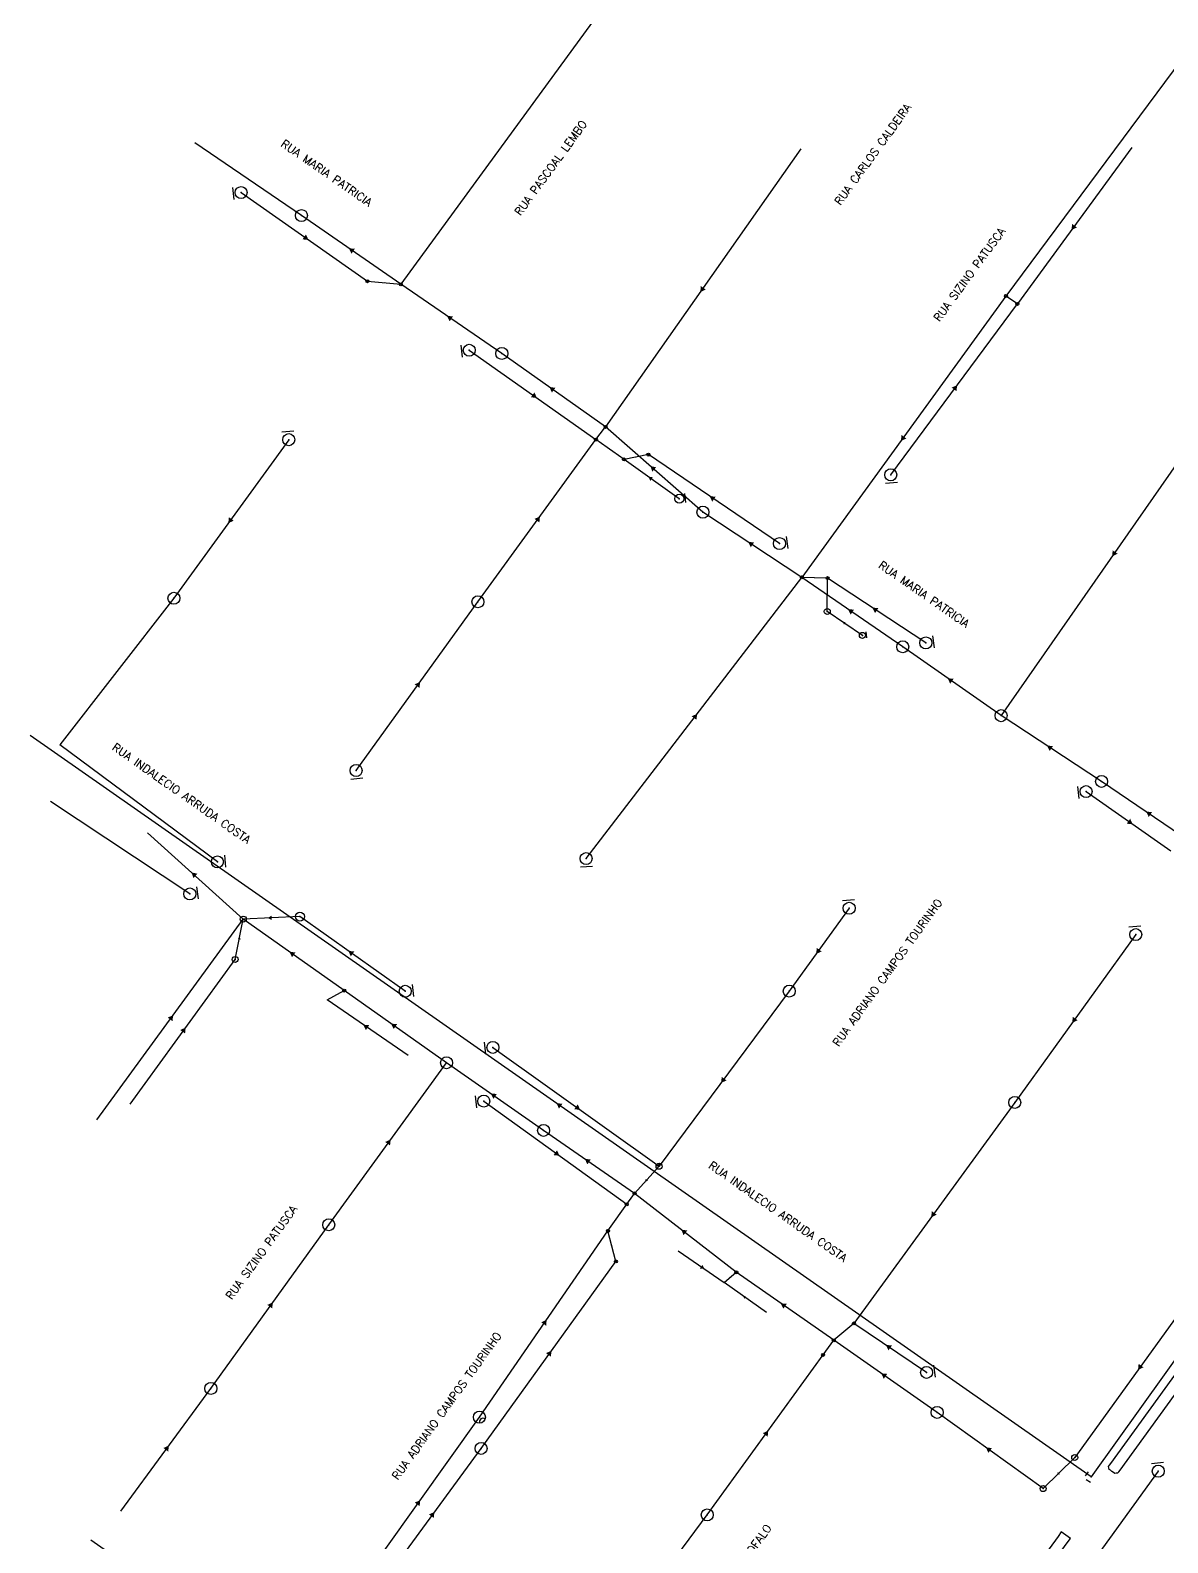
# Model space of a CAD drawing. Extents: x -289 to 361868, y -200 to 7352041.
# Drawn here: x 360697.8 to 360982, y 7351462.3 to 7351840.3 of the extents above; entities that cross this region are included whole.
import ezdxf
from ezdxf.enums import TextEntityAlignment as Align

# ---------------------------------------------------------------- set-up
doc = ezdxf.new("R2010")
doc.units = 0
for name, color, linetype in [('ALINHA-DEF', 7, 'Continuous'), ('ESGOTO', 7, 'Continuous'), ('TXT-LOGRAD', 3, 'Continuous')]:
    doc.layers.add(name, color=color, linetype=linetype)
doc.styles.add('SABESP', font='ROMANS.shx', dxfattribs={"height": 2})

# ---------------------------------------------------------------- blocks, each defined once
blk = doc.blocks.new('DGE001A')
at = {"color": 0}
blk.add_lwpolyline([(0, 0, 1.5, 0, 0), (1.3, 0, 0, 0, 0)], format="xyseb", dxfattribs=at)
blk = doc.blocks.new('DRE010B')
at = {"color": 0}
blk.add_arc((0.44, 1.45), 0.934, 182.2339, 323.8184, dxfattribs=at)
blk.add_point((0, 0), dxfattribs=at)
blk = doc.blocks.new('DRE010A')
at = {"color": 0}
blk.add_line((-2.49, -0.2), (-0.5, -2.45), dxfattribs=at)
blk.add_point((0, 0), dxfattribs=at)
blk = doc.blocks.new('DRE010C')
h = blk.add_hatch()
h.set_pattern_fill('ANSI31', color=0, scale=0.25, angle=41.5466, style=0)
h.set_pattern_definition([(86.5466, (0, 0), (-0.03119325, 0.0018824), [])])
edge = h.paths.add_edge_path()
edge.add_line((1, 1.1), (1, 1.2))
edge.add_line((1, 1.2), (0.9, 1.2))
edge.add_line((0.9, 1.2), (0.8, 1.3))
edge.add_line((0.8, 1.3), (0.7, 1.3))
edge.add_line((0.7, 1.3), (0.5, 1.4))
edge.add_line((0.5, 1.4), (0.4, 1.4))
edge.add_line((0.4, 1.4), (0.3, 1.5))
edge.add_ellipse((1.1, 1), major_axis=(0.66, 0.66), ratio=1, start_angle=105.7544, end_angle=247.3389)
edge.add_line((1.5, 0.1), (1.5, 0.3))
edge.add_line((1.5, 0.3), (1.5, 0.4))
edge.add_line((1.5, 0.4), (1.4, 0.5))
edge.add_line((1.4, 0.5), (1.4, 0.6))
edge.add_line((1.4, 0.6), (1.3, 0.7))
edge.add_line((1.3, 0.7), (1.3, 0.8))
edge.add_line((1.3, 0.8), (1.2, 0.9))
edge.add_line((1.2, 0.9), (1.1, 1))
edge.add_line((1.1, 1), (1, 1.1))
at = {"color": 0}
blk.add_arc((1.1, 1), 0.934, 150.7544, 292.3389, dxfattribs=at)
blk.add_point((0, 0), dxfattribs=at)
blk = doc.blocks.new('DGE002B')
at = {"color": 0}
for p, q in [((0.63, 1.25), (-0.62, 1.25)), ((1.25, 0.63), (1.25, -0.62))]:
    blk.add_line(p, q, dxfattribs=at)
blk.add_point((0, 0), dxfattribs=at)
blk = doc.blocks.new('DGE012A')
at = {"color": 0}
blk.add_circle((0, 0), 1.5, dxfattribs=at)
blk.add_point((0, 0), dxfattribs=at)

msp = doc.modelspace()

# ---------------------------------------------------------------- linework, layer by layer
at = {"layer": 'ALINHA-DEF'}
msp.add_lwpolyline([(361047.98, 7351588.11), (360970.02, 7351480.49), (360969.73, 7351480.08), (360969.51, 7351479.77), (360969.14, 7351479.72), (360968.77, 7351479.66), (360968.46, 7351479.89), (360968.07, 7351480.19), (360967.68, 7351480.47), (360967.35, 7351480.68), (360967.35, 7351480.68), (360967.3, 7351481.06), (360967.24, 7351481.43), (360967.47, 7351481.74), (360967.77, 7351482.14), (361045.73, 7351589.76)], dxfattribs=at)
msp.add_lwpolyline([(360813.87, 7351266.09), (360956.86, 7351462.29), (360957.69, 7351463.42), (360956.55, 7351464.24), (360955.42, 7351465.07), (360954.6, 7351463.93), (360811.61, 7351267.73), (360813.87, 7351266.09)], close=True, dxfattribs=at)
at = {"layer": 'ESGOTO', "color": 3}
for points in [[(360839.88, 7351844.62), (360790.4, 7351776.82)], [(360989.6, 7351838.57), (360941.59, 7351773.9)], [(360765.59, 7351794), (360738.95, 7351812.21)], [(360890.38, 7351810.7), (360841.56, 7351741.2)], [(360973.01, 7351811.02), (360944.43, 7351771.93)], [(360750.5, 7351799.75), (360782.07, 7351777.6)], [(360790.4, 7351776.82), (360765.59, 7351794)], [(360782.07, 7351777.6), (360790.4, 7351776.82)], [(360815.65, 7351759.55), (360790.4, 7351776.82)], [(360941.59, 7351773.9), (360890.62, 7351703.56)], [(360912.8, 7351729.21), (360944.43, 7351771.93)], [(360944.43, 7351771.93), (360941.59, 7351773.9)], [(360807.52, 7351760.33), (360839.14, 7351738.04)], [(360841.56, 7351741.2), (360815.65, 7351759.55)], [(360997.34, 7351750.8), (360940.37, 7351669.03)], [(360839.14, 7351738.04), (360841.56, 7351741.2)], [(360865.89, 7351719.88), (360841.56, 7351741.2)], [(360762.41, 7351738), (360733.73, 7351698.37)], [(360809.69, 7351697.49), (360839.14, 7351738.04)], [(360846.18, 7351733.05), (360839.14, 7351738.04)], [(360852.28, 7351734.26), (360846.18, 7351733.05)], [(360885.01, 7351712.04), (360852.28, 7351734.26)], [(360859.97, 7351723.25), (360846.18, 7351733.05)], [(360890.62, 7351703.56), (360865.89, 7351719.88)], [(361130.35, 7351712.85), (360962.88, 7351478.85)], [(360836.7, 7351633.31), (360890.62, 7351703.56)], [(360897.03, 7351703.39), (360890.62, 7351703.56)], [(360915.8, 7351686.24), (360890.62, 7351703.56)], [(360896.94, 7351695.06), (360897.03, 7351703.39)], [(360921.57, 7351687.22), (360897.03, 7351703.39)], [(360733.73, 7351698.37), (360705.22, 7351661.71)], [(360779.25, 7351655.33), (360809.69, 7351697.49)], [(360905.73, 7351689.09), (360896.94, 7351695.06)], [(360940.37, 7351669.03), (360915.8, 7351686.24)], [(360965.48, 7351652.6), (360940.37, 7351669.03)], [(360962.88, 7351478.85), (360697.84, 7351664.04)], [(360744.58, 7351632.49), (360705.22, 7351661.71)], [(360989.89, 7351636.04), (360965.48, 7351652.6)], [(360737.71, 7351624.48), (360702.88, 7351647.55)], [(360961.59, 7351650.05), (360982.79, 7351635.25)], [(360751.07, 7351618.19), (360727.13, 7351639.77)], [(360902.42, 7351620.9), (360887.46, 7351600.2)], [(360714.47, 7351568.07), (360751.07, 7351618.19)], [(360749.03, 7351608.11), (360751.07, 7351618.19)], [(360765.2, 7351618.83), (360751.07, 7351618.19)], [(360776.27, 7351600.33), (360751.07, 7351618.19)], [(360791.52, 7351600.15), (360765.2, 7351618.83)], [(360974, 7351614.31), (360943.77, 7351572.37)], [(360722.78, 7351571.97), (360749.03, 7351608.11)], [(360771.98, 7351598.05), (360776.27, 7351600.33)], [(360792.24, 7351584.07), (360771.98, 7351598.05)], [(360801.84, 7351582.3), (360776.27, 7351600.33)], [(360887.46, 7351600.2), (360854.93, 7351556.43)], [(360813.41, 7351586.14), (360854.93, 7351556.43)], [(360772.4, 7351541.81), (360801.84, 7351582.3)], [(360826.09, 7351565.39), (360801.84, 7351582.3)], [(360811.14, 7351572.71), (360846.86, 7351546.92)], [(360943.77, 7351572.37), (360903.59, 7351517.14)], [(360848.81, 7351549.65), (360826.09, 7351565.39)], [(360854.93, 7351556.43), (360848.81, 7351549.65)], [(360846.86, 7351546.92), (360848.81, 7351549.65)], [(360874.22, 7351529.93), (360848.81, 7351549.65)], [(360842.17, 7351540.27), (360846.86, 7351546.92)], [(360742.96, 7351500.9), (360772.4, 7351541.81)], [(360810.05, 7351493.73), (360842.17, 7351540.27)], [(360844.15, 7351532.64), (360842.17, 7351540.27)], [(360859.73, 7351535.3), (360871.18, 7351527.36)], [(360810.45, 7351485.93), (360844.15, 7351532.64)], [(360871.18, 7351527.36), (360874.22, 7351529.93)], [(360898.57, 7351512.94), (360874.22, 7351529.93)], [(360991.92, 7351529.58), (360958.77, 7351483.64)], [(360881.73, 7351519.86), (360871.18, 7351527.36)], [(360903.59, 7351517.14), (360898.57, 7351512.94)], [(360921.77, 7351504.93), (360903.59, 7351517.14)], [(360895.92, 7351509.28), (360898.57, 7351512.94)], [(360924.41, 7351494.92), (360898.57, 7351512.94)], [(360866.98, 7351469.31), (360895.92, 7351509.28)], [(360720.44, 7351470.25), (360742.96, 7351500.9)], [(360778.97, 7351450.14), (360810.05, 7351493.73)], [(360950.87, 7351475.88), (360924.41, 7351494.92)], [(360785.63, 7351452.03), (360810.45, 7351485.93)], [(360958.77, 7351483.64), (360950.87, 7351475.88)], [(360979.64, 7351480.24), (360948.13, 7351436.63)], [(360831.62, 7351421.62), (360866.98, 7351469.31)], [(360737.66, 7351445.77), (360712.99, 7351463.03)]]:
    msp.add_lwpolyline(points, dxfattribs=at)

# ---------------------------------------------------------------- block references
at = {"layer": 'ESGOTO', "color": 2}
for name, p, rotation in [('DGE012A', (360750.5, 7351799.75), 324.945919126), ('DRE010A', (360750.5, 7351799.75), 324.945917097), ('DGE012A', (360765.59, 7351794), 145.31085093), ('DGE001A', (360958.72, 7351791.47), 233.82494287), ('DGE001A', (360766.28, 7351788.67), 324.947223734), ('DGE001A', (360778.51, 7351785.08), 145.26324448), ('DGE001A', (360865.97, 7351775.95), 234.91844251), ('DGE001A', (360803.03, 7351768.19), 145.6294246), ('DRE010A', (360807.52, 7351760.33), 324.818715197), ('DGE012A', (360807.52, 7351760.33), 324.818717109), ('DGE012A', (360815.65, 7351759.55), 145.62942462), ('DGE001A', (360928.62, 7351750.57), 53.48076783699999), ('DGE001A', (360823.35, 7351749.2), 324.891233232), ('DGE001A', (360828.6, 7351750.37), 144.69308762), ('DRE010A', (360762.41, 7351738), 234.10697206), ('DGE012A', (360762.41, 7351738), 234.10697507), ('DGE001A', (360916.1, 7351738.73), 234.06966856), ('DGE001A', (360853.73, 7351730.54), 138.76610899), ('DGE012A', (360912.8, 7351729.21), 53.48366725500001), ('DRE010A', (360912.8, 7351729.21), 53.483667117), ('DGE001A', (360868.63, 7351723.13), 145.53725801), ('DGE001A', (360748.07, 7351718.19), 234.10873726), ('DGE001A', (360824.42, 7351717.76), 54.010462666), ('DGE012A', (360865.89, 7351719.88), 138.77243376), ('DGE001A', (360878.25, 7351711.72), 146.58408013), ('DGE012A', (360885.01, 7351712.04), 145.8279099), ('DRE010A', (360885.01, 7351712.04), 145.82790165), ('DGE001A', (360968.86, 7351709.91), 235.13659875), ('DGE012A', (360733.73, 7351698.37), 234.10697508), ('DGE012A', (360809.69, 7351697.49), 54.17029934800001), ('DGE001A', (360903.21, 7351694.9), 145.47194776), ('DGE001A', (360909.3, 7351695.3), 146.61626399), ('DGE012A', (360915.8, 7351686.24), 144.99077456), ('DGE012A', (360921.57, 7351687.22), 146.6181628), ('DRE010A', (360921.57, 7351687.22), 146.61815453), ('DGE001A', (360794.47, 7351676.41), 54.17611524300001), ('DGE001A', (360928.09, 7351677.63), 144.99224991), ('DGE001A', (360863.66, 7351668.44), 52.49216967099999), ('DGE012A', (360940.37, 7351669.03), 146.80244128), ('DGE001A', (360952.92, 7351660.82), 146.81242702), ('DGE012A', (360779.25, 7351655.33), 54.17029934200001), ('DRE010A', (360779.25, 7351655.33), 54.17029875300002), ('DGE012A', (360965.48, 7351652.6), 145.84662459), ('DRE010A', (360961.59, 7351650.05), 325.080609476), ('DGE012A', (360961.59, 7351650.05), 325.080607054), ('DGE001A', (360972.19, 7351642.65), 325.076051338), ('DGE001A', (360977.68, 7351644.32), 145.83797757), ('DGE012A', (360836.7, 7351633.31), 52.49216968), ('DGE012A', (360744.58, 7351632.49), 143.41062399), ('DRE010A', (360744.58, 7351632.49), 143.41062801), ('DRE010A', (360836.7, 7351633.31), 52.49216794100001), ('DGE001A', (360739.1, 7351628.98), 137.9609663), ('DGE012A', (360737.71, 7351624.48), 146.4811082), ('DRE010A', (360737.71, 7351624.48), 146.48111031), ('DRE010A', (360902.42, 7351620.9), 234.14416983), ('DGE012A', (360902.42, 7351620.9), 234.14417226), ('DGE012A', (360974, 7351614.31), 234.21625807), ('DRE010A', (360974, 7351614.31), 234.2162658), ('DGE001A', (360763.67, 7351609.26), 144.68897585), ('DGE001A', (360778.36, 7351609.49), 144.63514029), ('DGE001A', (360894.94, 7351610.55), 234.14152216), ('DGE012A', (360791.52, 7351600.15), 144.63568672), ('DRE010A', (360791.52, 7351600.15), 144.6356809), ('DGE012A', (360887.46, 7351600.2), 234.14417227), ('DGE001A', (360732.77, 7351593.13), 53.857264942), ('DGE001A', (360958.89, 7351593.34), 234.21923605), ('DGE001A', (360735.91, 7351590.04), 54.015947306), ('DGE001A', (360782.11, 7351591.06), 145.39110564), ('DGE001A', (360789.05, 7351591.32), 144.80799874), ('DRE010A', (360813.41, 7351586.14), 324.414063831), ('DGE012A', (360813.41, 7351586.14), 324.414062541), ('DGE012A', (360801.84, 7351582.3), 53.97936824800001), ('DGE001A', (360871.19, 7351578.31), 233.38099426), ('DGE001A', (360813.97, 7351573.87), 145.17863209), ('DRE010A', (360811.14, 7351572.71), 324.17055591), ('DGE012A', (360811.14, 7351572.71), 324.170556062), ('DGE001A', (360830.36, 7351571.44), 145.0561395), ('DGE001A', (360834.17, 7351571.29), 324.41406255), ('DGE012A', (360943.77, 7351572.37), 234.21625809), ('DGE012A', (360826.09, 7351565.39), 145.11119083), ('DGE001A', (360787.12, 7351562.06), 53.98803916700001), ('DGE001A', (360829, 7351559.82), 324.170535581), ('DGE001A', (360837.44, 7351557.52), 145.33175132), ('DGE001A', (360923.68, 7351544.75), 233.95739392), ('DGE012A', (360772.4, 7351541.81), 54.260147075), ('DGE001A', (360861.51, 7351539.79), 142.18957739), ('DGE001A', (360757.68, 7351521.35), 54.263381172), ('DGE001A', (360886.4, 7351521.44), 145.09091881), ('DGE001A', (360826.11, 7351517), 55.38816303199999), ('DGE001A', (360827.3, 7351509.29), 54.190581572), ('DGE001A', (360912.68, 7351511.04), 146.12387563), ('DGE012A', (360921.77, 7351504.93), 146.11402653), ('DRE010A', (360921.77, 7351504.93), 146.11402514), ('DGE001A', (360975.34, 7351506.61), 234.18668335), ('DGE001A', (360911.49, 7351503.93), 145.10841777), ('DGE012A', (360742.96, 7351500.9), 53.693531645), ('DGE012A', (360810.05, 7351493.73), 55.388163043), ('DGE012A', (360924.41, 7351494.92), 144.26210268), ('DRE010B', (360810.05, 7351493.73), 234.51085357), ('DGE012A', (360810.45, 7351485.93), 54.190581575), ('DGE001A', (360881.45, 7351489.3), 54.09328895000001), ('DGE001A', (360731.7, 7351485.58), 53.682002283), ('DGE001A', (360937.64, 7351485.4), 144.26827716), ('DGE012A', (360979.64, 7351480.24), 234.15037406), ('DRE010A', (360979.64, 7351480.24), 234.1503666199999), ('DGE002B', (360962.88, 7351478.85), 145.05705474), ('DGE001A', (360794.51, 7351471.94), 54.51031301199998), ('DGE001A', (360798.04, 7351468.98), 53.77748150799999), ('DGE012A', (360866.98, 7351469.31), 54.09385586099999)]:
    msp.add_blockref(name, p, dxfattribs=dict(at, rotation=rotation))
for name, p, xscale, yscale, rotation in [('DGE012A', (360782.07, 7351777.6), 0.25, 0.25, 354.6505780381), ('DGE001A', (360786.24, 7351777.21), 0.25, 0.25, 354.6679173334), ('DGE012A', (360790.4, 7351776.82), 0.25, 0.25, 145.6294246), ('DGE012A', (360941.59, 7351773.9), 0.25, 0.25, 233.41039138), ('DGE001A', (360943.01, 7351772.91), 0.25, 0.25, 145.41335839), ('DGE012A', (360944.43, 7351771.93), 0.25, 0.25, 53.48366722100001), ('DGE012A', (360841.56, 7351741.2), 0.25, 0.25, 144.69308761), ('DRE010B', (360841.56, 7351741.2), 0.25, 0.25, 54.91403966200001), ('DGE012A', (360839.14, 7351738.04), 0.25, 0.25, 144.67073927), ('DRE010B', (360839.14, 7351738.04), 0.25, 0.25, 144.8187152), ('DRE010B', (360839.14, 7351738.04), 0.25, 0.25, 234.01046348), ('DRE010B', (360839.14, 7351738.04), 0.25, 0.25, 324.670734507), ('DGE001A', (360840.35, 7351739.62), 0.25, 0.25, 52.554297067), ('DGE001A', (360842.66, 7351735.55), 0.25, 0.25, 144.69412582), ('DGE012A', (360846.18, 7351733.05), 0.25, 0.25, 144.60012875), ('DGE001A', (360849.23, 7351733.66), 0.25, 0.25, 191.2209821499999), ('DGE012A', (360852.28, 7351734.26), 0.25, 0.25, 145.82790992), ('DGE001A', (360853.07, 7351728.15), 0.75, 0.75, 144.59294341), ('DGE012A', (360859.97, 7351723.25), 0.75, 0.75, 144.60012874), ('DRE010A', (360859.97, 7351723.25), 0.75, 0.75, 144.60013061), ('DGE012A', (360890.62, 7351703.56), 0.25, 0.25, 52.492169666), ('DRE010C', (360890.62, 7351703.56), 0.25, 0.25, 54.07205041100001), ('DGE001A', (360893.82, 7351703.47), 0.25, 0.25, 178.44837443), ('DGE012A', (360897.03, 7351703.39), 0.25, 0.25, 178.48081782), ('DGE001A', (360896.99, 7351699.23), 0.25, 0.25, 89.380986451), ('DGE012A', (360896.94, 7351695.06), 0.5, 0.5, 145.81640784), ('DGE001A', (360901.34, 7351692.08), 0.5, 0.5, 145.81640786), ('DGE012A', (360905.73, 7351689.09), 0.5, 0.5, 145.81640785), ('DRE010A', (360905.73, 7351689.09), 0.5, 0.5, 145.81641268), ('DGE012A', (360751.07, 7351618.19), 0.5, 0.5, 53.86132209000001), ('DGE001A', (360758.13, 7351618.51), 0.7500000000000001, 0.7500000000000001, 182.6045345299999), ('DGE012A', (360765.2, 7351618.83), 0.7499999999999999, 0.7499999999999999, 182.5933740399999), ('DGE001A', (360750.05, 7351613.15), 0.5, 0.5, 78.566003518), ('DGE012A', (360749.03, 7351608.11), 0.5, 0.5, 54.00753252400001), ('DGE001A', (360774.13, 7351599.19), 0.2499999999999999, 0.2499999999999999, 28.068094498), ('DGE012A', (360776.27, 7351600.33), 0.2499999999999999, 0.2499999999999999, 144.67366258), ('DGE012A', (360854.93, 7351556.43), 0.4999999999999999, 0.4999999999999999, 227.92886404), ('DRE010B', (360854.93, 7351556.43), 0.4999999999999998, 0.4999999999999998, 53.38016389200001), ('DGE001A', (360851.87, 7351553.04), 0.5, 0.5, 227.9420599899998), ('DGE001A', (360847.84, 7351548.29), 0.2499999999999999, 0.2499999999999999, 54.32571687599999), ('DGE012A', (360848.81, 7351549.65), 0.25, 0.25, 227.9288640499999), ('DRE010B', (360848.81, 7351549.65), 0.25, 0.25, 47.928869696), ('DGE012A', (360846.86, 7351546.92), 0.25, 0.25, 54.462334317), ('DGE001A', (360844.51, 7351543.58), 0.25, 0.25, 54.65044797100001), ('DGE012A', (360842.17, 7351540.27), 0.25, 0.25, 55.388163049), ('DRE010B', (360842.17, 7351540.27), 0.25, 0.25, 235.38816538), ('DGE001A', (360843.16, 7351536.46), 0.25, 0.25, 104.54749655), ('DGE012A', (360844.15, 7351532.64), 0.2499999999999999, 0.2499999999999999, 54.190581589), ('DGE001A', (360865.45, 7351531.33), 0.75, 0.75, 325.260644009), ('DGE012A', (360874.22, 7351529.93), 0.25, 0.25, 142.18595739), ('DGE001A', (360872.7, 7351528.65), 0.2499999999999999, 0.2499999999999999, 40.211014842), ('DGE001A', (360876.46, 7351523.61), 0.5, 0.5, 144.59097627), ('DGE001A', (360901.08, 7351515.04), 0.25, 0.25, 219.9821575299999), ('DGE012A', (360903.59, 7351517.14), 0.25, 0.25, 219.91766688), ('DGE001A', (360897.25, 7351511.11), 0.25, 0.25, 54.00475945300001), ('DGE012A', (360898.57, 7351512.94), 0.25, 0.25, 219.91766686), ('DGE012A', (360895.92, 7351509.28), 0.2499999999999999, 0.2499999999999999, 54.09382854100001), ('DGE012A', (360958.77, 7351483.64), 0.4999999999999998, 0.4999999999999998, 234.18604131), ('DGE012A', (360950.87, 7351475.88), 0.5, 0.5, 144.26210265), ('DGE001A', (360954.82, 7351479.76), 0.5, 0.5, 224.5138923899999)]:
    msp.add_blockref(name, p, dxfattribs=dict(at, xscale=xscale, yscale=yscale, rotation=rotation))

# ---------------------------------------------------------------- texts
at = {"layer": 'TXT-LOGRAD', "style": 'SABESP'}
for s, rotation, p in [('RUA CARLOS CALDEIRA', 54.1412, (360908.33, 7351809.33)), ('RUA PASCOAL LEMBO', 53.9986, (360827.87, 7351805.93)), ('RUA MARIA PATRICIA', -34.7724, (360771.87, 7351804.64)), ('RUA SIZINO PATUSCA', 53.9173, (360932.47, 7351779.28)), ('RUA MARIA PATRICIA', -34.7724, (360921.13, 7351699.36)), ('RUA INDALECIO ARRUDA COSTA', -35.0325, (360735.62, 7351649.62)), ('RUA ADRIANO CAMPOS TOURINHO', 54.2373, (360911.99, 7351604.84)), ('RUA INDALECIO ARRUDA COSTA', -35.0325, (360884.63, 7351545.12)), ('RUA SIZINO PATUSCA', 54.1196, (360755.59, 7351534.91)), ('RUA ADRIANO CAMPOS TOURINHO', 54.258, (360801.88, 7351496.55)), ('RUA MAESTRO ANTONIO GAROFALO', 54.0339, (360868.87, 7351448))]:
    msp.add_text(s, height=2, rotation=rotation, dxfattribs=at).set_placement(p, align=Align.MIDDLE_CENTER)

doc.saveas('drawing.dxf')
